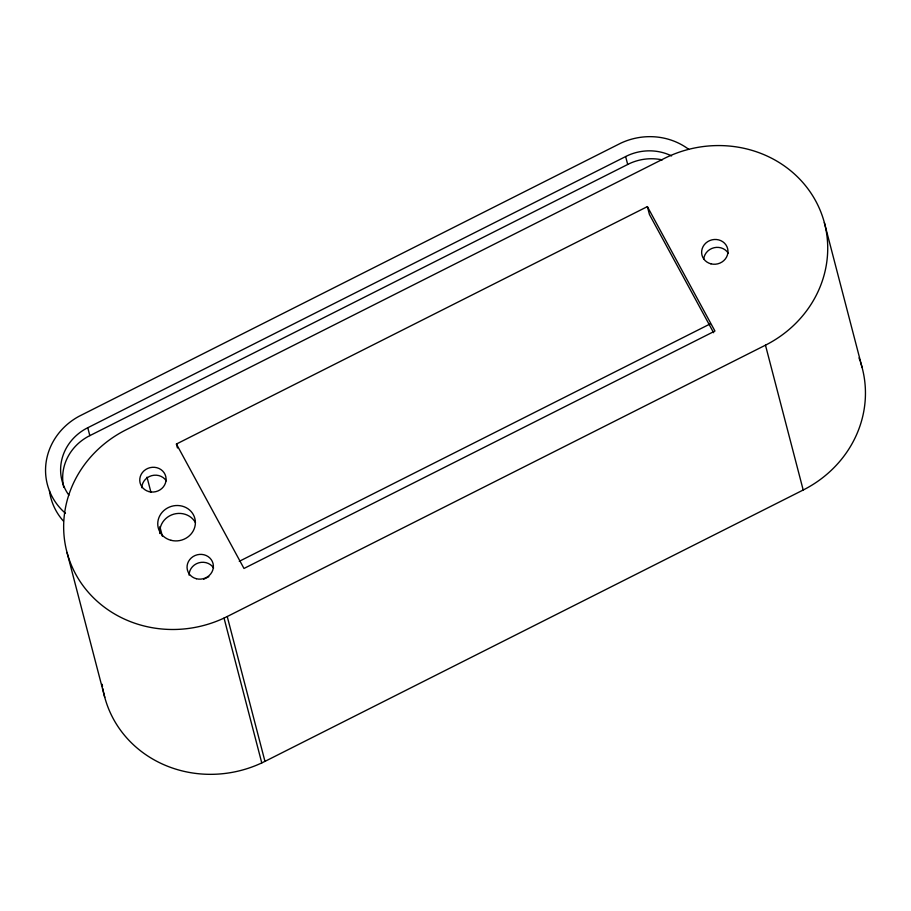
<?xml version="1.0" encoding="UTF-8"?>
<svg xmlns="http://www.w3.org/2000/svg" width="911" height="911" viewBox="0 0 911 911"><rect width="100%" height="100%" fill="white"/><g stroke="black" fill="none" stroke-linecap="round" stroke-linejoin="round"><path stroke-width="1.37" d="M671.601 155.929A49.137 45.835 -14.6 0 0 627.201 155.781L86.226 428.523A49.137 45.835 -14.6 0 0 68.906 495.185M662.274 159.88A49.137 45.835 -14.6 0 0 629.262 163.684L88.276 436.426A49.137 45.835 -14.6 0 0 63.781 487.442M176.427 444.033L647.379 206.603L714.941 331.035L243.989 568.464L176.427 444.033L177.463 447.984M203.745 579.237L208.824 576.674M239.286 561.313L710.238 323.883M227.238 616.531L765.468 345.178A113.385 105.79 -14.6 0 0 815.721 200.978A113.385 105.79 -14.6 0 0 664.13 158.537L125.9 429.89A113.385 105.79 -14.6 0 0 74.873 572.609A113.385 105.79 -14.6 0 0 224.038 618.079L227.238 616.531L264.964 761.368L261.776 762.917A113.385 105.79 -14.6 0 1 102.852 688.693M264.964 761.368L803.195 490.016A113.385 105.79 -14.6 0 0 860.485 362.1M713.62 332.709L649.441 214.506L647.379 206.603M824.341 222.557L862.068 367.406M765.468 345.178L803.195 490.016M625.629 156.544L627.69 164.447M224.038 618.079L261.776 762.917M147.001 477.148L150.941 492.282M159.892 526.66L162.397 536.283M87.763 427.714L89.825 435.617M67.027 552.499L104.754 697.348M859.005 357.921A113.385 105.79 -14.6 0 1 860.132 361.041M102.487 686.507A113.385 105.79 -14.6 0 1 102.18 684.309M159.903 533.527A18.903 17.628 -14.6 0 1 159.869 533.094M159.835 532.673A18.903 17.628 -14.6 0 1 173.796 514.157A18.903 17.628 -14.6 0 1 195.444 522.629M189.101 575.16A13.232 12.344 -14.6 0 1 198.723 562.839A13.232 12.344 -14.6 0 1 213.584 567.94M141.809 487.761A13.232 12.344 -14.6 0 1 151.602 475.69A13.232 12.344 -14.6 0 1 166.292 480.849M703.736 259.054A13.232 12.344 -14.6 0 1 714.087 247.724A13.232 12.344 -14.6 0 1 728.333 253.304M63.417 521.081A64.248 59.944 -14.6 0 1 49.433 490.63M688.853 149.427A64.248 59.944 -14.6 0 0 620.869 143.129L79.041 416.293A64.248 59.944 -14.6 0 0 65.455 513.28M171.006 540.303A18.903 17.628 -14.6 0 0 194.92 518.701A18.903 17.628 -14.6 0 0 163.786 510.627A18.903 17.628 -14.6 0 0 171.006 540.303M149.028 491.621A13.232 12.344 -14.6 0 0 165.768 476.499A13.232 12.344 -14.6 0 0 143.972 470.85A13.232 12.344 -14.6 0 0 149.028 491.621M196.332 578.724A13.232 12.344 -14.6 0 0 213.06 563.59A13.232 12.344 -14.6 0 0 191.253 557.965A13.232 12.344 -14.6 0 0 196.332 578.724M710.91 263.826A13.232 12.344 -14.6 0 0 727.65 248.703A13.232 12.344 -14.6 0 0 705.843 243.055A13.232 12.344 -14.6 0 0 710.91 263.826"/></g></svg>
